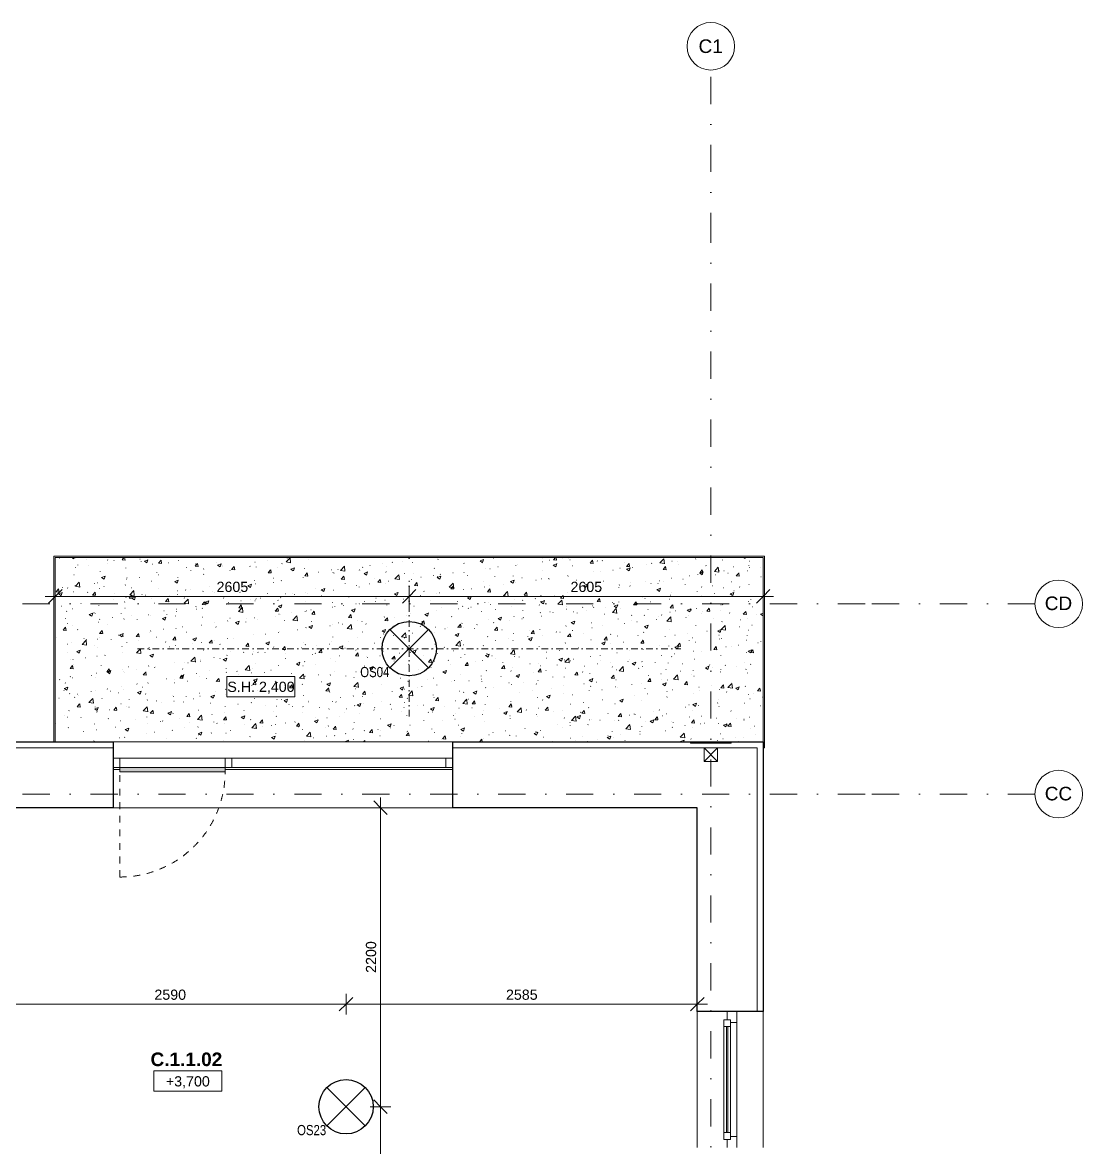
# Model space of a CAD drawing. Header units: millimetres. Extents: x -48113 to -1543, y -7799 to 11925.
# Drawn here: x -28401 to -20600, y 3648 to 11925 of the extents above; entities that cross this region are included whole.
import ezdxf

# ---------------------------------------------------------------- set-up
doc = ezdxf.new("R2010")
doc.units = ezdxf.units.MM
for name, pattern in [('ABMV_DashDot_2_2mm-S0_6mm', [110, 50, -30, 0, -30]), ('HA_Dash_2mm-S1mm', [100, 50, -50]), ('HA_DashDot_10mm-S3mm', [500, 200, -150, 0, -150])]:
    doc.linetypes.add(name, pattern=pattern)
for name, color, linetype, lineweight in [('-UNDERLAY_A-GENM-____-OTLN', 9, 'Continuous', 9), ('-UNDERLAY_A-GLAZ-CWMG-OTLN', 9, 'Continuous', 5), ('A-____-____-DIMS', 9, 'Continuous', 5), ('A-____-____-DIMS-50', 9, 'Continuous', 5), ('A-AREA-____-IDEN', 9, 'Continuous', 9), ('A-CLNG-____-OTLN', 9, 'Continuous', 9), ('A-CLNG-____-PATT', 9, 'Continuous', 9), ('A-DETL-____-OTLN', 9, 'Continuous', 25), ('A-DOOR-____-OTLN', 9, 'Continuous', 9), ('A-FLOR-____-OTLN', 9, 'Continuous', 9), ('A-GLAZ-____-MCUT', 9, 'Continuous', 5), ('A-GLAZ-____-OTLN', 9, 'Continuous', 5), ('A-GLAZ-CURT-MCUT', 9, 'Continuous', 5), ('A-GLAZ-CURT-OTLN', 9, 'Continuous', 5), ('A-GLAZ-CWMG-MCUT', 9, 'Continuous', 5), ('A-GLAZ-CWMG-OTLN', 9, 'Continuous', 5), ('A-WALL-____-MCUT', 9, 'Continuous', 25), ('A-WALL-____-OTLN', 9, 'Continuous', 9), ('E-LITE-EQPM-IDEN', 9, 'Continuous', 9), ('E-LITE-EQPM-OTLN', 9, 'Continuous', 9), ('G-____-____-DIMS', 9, 'Continuous', 5), ('I-WALL-____-OTLN', 9, 'Continuous', 9), ('M-HVAC-DUCT-OTLN', 9, 'Continuous', 9), ('S-GRID-____-IDEN', 9, 'Continuous', 9), ('S-GRID-____-OTLN', 9, 'Continuous', 5)]:
    doc.layers.add(name, color=color, linetype=linetype, lineweight=lineweight)
doc.styles.add('Arial', font='arial.ttf', dxfattribs={"height": 100})
doc.styles.add('Arial_1', font='arial.ttf', dxfattribs={"height": 75})
doc.styles.add('Arial_2', font='arial.ttf', dxfattribs={"width": 0.8, "height": 75})
doc.styles.add('Arial_B', font='arialbd.ttf', dxfattribs={"height": 100})
doc.dimstyles.new('Inner_Dimensions', dxfattribs={"dimscale": 304.8, "dimtxt": 76.519455, "dimasz": 0.328084, "dimexe": 0.246063, "dimexo": 0.0625, "dimgap": 0.032808, "dimtad": 1, "dimdec": 0, "dimzin": 0, "dimdsep": 46, "dimtxsty": 'Arial_1', "dimblk1": 'OBLIQUE', "dimblk2": 'OBLIQUE', "dimsah": 1, "dimcen": 0.09, "dimdle": 0.246063, "dimazin": 0, "dimtfac": 1, "dimtdec": 4, "dimtix": 1, "dimtmove": 0, "dimatfit": 3, "dimfxl": 0.246063, "dimfxlon": 1, "dimtvp": 1, "dimtolj": 1, "dimtzin": 0, "dimlwd": 9, "dimlwe": 9, "dimarcsym": 2})

# ---------------------------------------------------------------- blocks, each defined once
blk = doc.blocks.new('Obdélníková příčel - 50x70mm EXT-1501123-DPS_1NP-C')
at = {"layer": '-UNDERLAY_A-GLAZ-CWMG-OTLN'}
for p, q in [((-39524.9, 6443.2), (-39524.9, 6513.2)), ((-39524.9, 6513.2), (-37949.9, 6513.2)), ((-37949.9, 6513.2), (-37949.9, 6443.2)), ((-39524.9, 6443.2), (-37949.9, 6443.2))]:
    blk.add_line(p, q, dxfattribs=at)
blk = doc.blocks.new('Obdélníková příčel - 50x70mm EXT-1501125-DPS_1NP-C')
at = {"layer": '-UNDERLAY_A-GLAZ-CWMG-OTLN'}
for p, q in [((-40349.9, 6443.2), (-40349.9, 6513.2)), ((-40349.9, 6513.2), (-39574.9, 6513.2)), ((-39574.9, 6513.2), (-39574.9, 6443.2)), ((-40349.9, 6443.2), (-39574.9, 6443.2))]:
    blk.add_line(p, q, dxfattribs=at)
blk = doc.blocks.new('TB_revizni dvirka 300x300 - TB_revizni dvirka 300x300-1843562-DPS_1NP-C')
at = {"layer": '-UNDERLAY_A-GENM-____-OTLN'}
for p, q in [((150, 10), (-150, 10)), ((-150, 10), (-150, 0)), ((-150, 0), (150, 0)), ((150, 0), (150, 10))]:
    blk.add_line(p, q, dxfattribs=at)
blk = doc.blocks.new('HA_WD_SinglePanel - 1000x1500-1662820-DPS_1NP-C')
at = {"layer": 'A-GLAZ-____-MCUT'}
for p, q in [((-500, 70), (-420, 70)), ((-440, 0), (-500, 0)), ((-440, -25), (-440, 25)), ((-440, 25), (-390, 25)), ((-420, 70), (-420, 25)), ((-390, 25), (-390, -25)), ((390, 5), (-390, 5)), ((390, -25), (390, 25)), ((390, 25), (440, 25)), ((420, 25), (420, 70)), ((420, 70), (500, 70)), ((440, 25), (440, -25)), ((500, 0), (440, 0)), ((-390, -25), (-440, -25)), ((390, -5), (-390, -5)), ((440, -25), (390, -25))]:
    blk.add_line(p, q, dxfattribs=at)
at = {"layer": 'A-GLAZ-____-OTLN'}
for p, q in [((-440, 25), (-440, -25)), ((-440, 25), (440, 25)), ((-420, 70), (420, 70)), ((390, 25), (-390, 25)), ((440, 25), (440, -25)), ((440, -25), (-440, -25)), ((390, -25), (-390, -25))]:
    blk.add_line(p, q, dxfattribs=at)
blk = doc.blocks.new('Systémový panel - Sklo-1501127-DPS_1NP-C')
at = {"layer": 'A-GLAZ-CURT-MCUT'}
for p, q in [((-787.5, -70), (-787.5, 0)), ((-787.5, 0), (787.5, 0)), ((787.5, 0), (787.5, -70)), ((787.5, -70), (-787.5, -70))]:
    blk.add_line(p, q, dxfattribs=at)
blk = doc.blocks.new('Obdélníková příčel - 50x70mm EXT-1501122-DPS_1NP-C')
at = {"layer": 'A-GLAZ-CWMG-OTLN'}
blk.add_line((-39574.9, 6513.2), (-40349.9, 6513.2), dxfattribs=at)
blk = doc.blocks.new('Obdélníková příčel - 50x70mm EXT-1501128-DPS_1NP-C')
at = {"layer": 'A-GLAZ-CWMG-MCUT'}
for p, q in [((0, 70), (-50, 70)), ((-50, 70), (-50, 0)), ((-50, 0), (0, 0)), ((0, 0), (0, 70))]:
    blk.add_line(p, q, dxfattribs=at)
blk = doc.blocks.new('Obdélníková příčel - 50x70mm EXT-1501129-DPS_1NP-C')
at = {"layer": 'A-GLAZ-CWMG-MCUT'}
for p, q in [((-50, 70), (0, 70)), ((-50, 0), (-50, 70)), ((0, 0), (-50, 0)), ((0, 70), (0, 0))]:
    blk.add_line(p, q, dxfattribs=at)
blk = doc.blocks.new('ABMV_CW_Single_Swing_Generic - Ex_Glass_SKLOPNE-1536050-DPS_1NP-C')
at = {"layer": 'A-DOOR-____-OTLN'}
blk.add_hatch(color=256, dxfattribs=at).paths.add_polyline_path([(-387.5, 30), (-387.5, 0), (387.5, 0), (387.5, 30), (211.5, 30)])
at = {"layer": 'A-DOOR-____-OTLN', "linetype": 'HA_Dash_2mm-S1mm', "lineweight": 5}
for p in [(387.5, 805), (-387.5, 30)]:
    blk.add_line(p, (387.5, 30), dxfattribs=at)
at = {"layer": 'A-DOOR-____-OTLN'}
for p, q in [((387.5, 30), (-387.5, 30)), ((-387.5, 15), (-387.5, 30)), ((-387.5, 0), (-387.5, 15)), ((387.5, 0), (-387.5, 0)), ((387.5, 15), (387.5, 30)), ((387.5, 0), (387.5, 15))]:
    blk.add_line(p, q, dxfattribs=at)
at = {"layer": 'A-DOOR-____-OTLN', "linetype": 'HA_Dash_2mm-S1mm', "lineweight": 5}
blk.add_arc((387.5, 30), 775, 90, 180, dxfattribs=at)
blk = doc.blocks.new('Obdélníková příčel - 50x70mm EXT-1501126-DPS_1NP-C')
at = {"layer": 'A-GLAZ-CWMG-MCUT'}
for p, q in [((25, 70), (-25, 70)), ((-25, 70), (-25, 0)), ((-25, 0), (25, 0)), ((25, 0), (25, 70))]:
    blk.add_line(p, q, dxfattribs=at)
blk = doc.blocks.new('HA_LF_GenericSymbol - OS23_pokoje-1614891-DPS_1NP-C')
at = {"layer": 'E-LITE-EQPM-OTLN', "color": 11, "lineweight": 25}
for p, q in [((141.4, 141.4), (-141.4, -141.4)), ((-141.4, 141.4), (141.4, -141.4))]:
    blk.add_line(p, q, dxfattribs=at)
blk.add_circle((0, 0), 200, dxfattribs=at)
blk = doc.blocks.new('HA_LF_GenericSymbol - OS04_venkovni-1935413-DPS_1NP-C')
at = {"layer": 'E-LITE-EQPM-OTLN', "color": 11, "lineweight": 25}
for p, q in [((141.4, 141.4), (-141.4, -141.4)), ((-141.4, 141.4), (141.4, -141.4))]:
    blk.add_line(p, q, dxfattribs=at)
blk.add_circle((0, 0), 200, dxfattribs=at)
blk = doc.blocks.new('Grid - Radius 3_5mm-353793-DPS_1NP-C')
at = {"layer": 'S-GRID-____-IDEN'}
blk.add_circle((0, 0), 3.5, dxfattribs=at)
blk = doc.blocks.new('DIMBLOCK13-DPS_1NP-C')
at = {"layer": 'A-____-____-DIMS-50', "lineweight": 9, "transparency": 16777216}
for p, q in [((-28609.9, 4777.6), (-28609.9, 4627.6)), ((-28609.9, 4702.6), (-28609.9, 4777.6)), ((-28609.9, 4702.6), (-28559.9, 4752.6)), ((-26019.9, 4627.6), (-26019.9, 4777.6)), ((-26019.9, 4702.6), (-25969.9, 4752.6)), ((-28609.9, 4702.6), (-28659.9, 4652.6)), ((-28609.9, 4702.6), (-26019.9, 4702.6)), ((-26019.9, 4702.6), (-26069.9, 4652.6)), ((-26019.9, 4702.6), (-26019.9, 4627.6))]:
    blk.add_line(p, q, dxfattribs=at)
at = {"layer": 'A-____-____-DIMS-50', "color": 0, "lineweight": 9, "transparency": 16777216, "insert": (-27430.3, 4810), "char_height": 75, "width": 276.883, "attachment_point": 1, "line_spacing_factor": 0.941778, "style": 'Arial_1'}
blk.add_mtext('2590', dxfattribs=at)
blk = doc.blocks.new('_Oblique')
at = {"color": 0, "linetype": 'ByBlock', "lineweight": -2}
blk.add_line((-0.5, -0.5), (0.5, 0.5), dxfattribs=at)
blk = doc.blocks.new('DIMBLOCK14-DPS_1NP-C')
at = {"layer": 'A-____-____-DIMS-50', "lineweight": 9, "transparency": 16777216}
for p, q in [((-26019.9, 4627.6), (-26019.9, 4777.6)), ((-26019.9, 4702.6), (-25969.9, 4752.6)), ((-23434.9, 4777.6), (-23434.9, 4627.6)), ((-23434.9, 4702.6), (-23434.9, 4777.6)), ((-23434.9, 4702.6), (-23384.9, 4752.6)), ((-26019.9, 4702.6), (-26069.9, 4652.6)), ((-26019.9, 4702.6), (-23359.9, 4702.6)), ((-26019.9, 4702.6), (-26019.9, 4627.6)), ((-23434.9, 4702.6), (-23484.9, 4652.6))]:
    blk.add_line(p, q, dxfattribs=at)
at = {"layer": 'A-____-____-DIMS-50', "color": 0, "lineweight": 9, "transparency": 16777216, "insert": (-24842.8, 4810), "char_height": 75, "width": 276.883, "attachment_point": 1, "line_spacing_factor": 0.941778, "style": 'Arial_1'}
blk.add_mtext('2585', dxfattribs=at)
blk = doc.blocks.new('DIMBLOCK34-DPS_1NP-C')
at = {"layer": 'A-____-____-DIMS-50', "lineweight": 9, "transparency": 16777216}
for p, q in [((-25766.4, 6223.2), (-25766.4, 3948.2)), ((-25691.4, 6148.2), (-25841.4, 6148.2)), ((-25766.4, 6148.2), (-25816.4, 6198.2)), ((-25766.4, 6148.2), (-25716.4, 6098.2)), ((-25766.4, 6148.2), (-25691.4, 6148.2)), ((-25766.4, 3948.2), (-25816.4, 3998.2)), ((-25841.4, 3948.2), (-25691.4, 3948.2)), ((-25766.4, 3948.2), (-25841.4, 3948.2)), ((-25766.4, 3948.2), (-25716.4, 3898.2))]:
    blk.add_line(p, q, dxfattribs=at)
at = {"layer": 'A-____-____-DIMS-50', "color": 0, "lineweight": 9, "transparency": 16777216, "insert": (-25873.8, 4932.8), "char_height": 75, "width": 276.883, "attachment_point": 1, "rotation": 90, "line_spacing_factor": 0.941778, "style": 'Arial_1'}
blk.add_mtext('2200', dxfattribs=at)
blk = doc.blocks.new('DIMBLOCK35-DPS_1NP-C')
at = {"layer": 'A-____-____-DIMS-50', "lineweight": 9, "transparency": 16777216}
for p, q in [((-25766.4, 3948.2), (-25816.4, 3998.2)), ((-25841.4, 3948.2), (-25691.4, 3948.2)), ((-25766.4, 3948.2), (-25841.4, 3948.2)), ((-25766.4, 3948.2), (-25766.4, 1743.2)), ((-25766.4, 3948.2), (-25716.4, 3898.2)), ((-25691.4, 1743.2), (-25841.4, 1743.2)), ((-25766.4, 1743.2), (-25816.4, 1793.2)), ((-25766.4, 1743.2), (-25716.4, 1693.2)), ((-25766.4, 1743.2), (-25691.4, 1743.2))]:
    blk.add_line(p, q, dxfattribs=at)
at = {"layer": 'A-____-____-DIMS-50', "color": 0, "lineweight": 9, "transparency": 16777216, "insert": (-25873.8, 2730.3), "char_height": 75, "width": 276.883, "attachment_point": 1, "rotation": 90, "line_spacing_factor": 0.941778, "style": 'Arial_1'}
blk.add_mtext('2205', dxfattribs=at)
blk = doc.blocks.new('DIMBLOCK123-DPS_1NP-C')
at = {"layer": 'A-____-____-DIMS-50', "lineweight": 9, "transparency": 16777216}
for p, q in [((-28234.8, 7703.3), (-25555.2, 7703.3)), ((-28159.8, 7703.3), (-28209.8, 7653.3)), ((-28159.8, 7778.3), (-28159.8, 7628.3)), ((-28159.8, 7703.3), (-28159.8, 7778.3)), ((-28159.8, 7703.3), (-28109.8, 7753.3)), ((-25555.2, 7703.3), (-25605.2, 7653.3)), ((-25555.2, 7778.3), (-25555.2, 7628.3)), ((-25555.2, 7703.3), (-25555.2, 7778.3)), ((-25555.2, 7703.3), (-25505.2, 7753.3))]:
    blk.add_line(p, q, dxfattribs=at)
at = {"layer": 'A-____-____-DIMS-50', "color": 0, "lineweight": 9, "transparency": 16777216, "insert": (-26972.9, 7810.6), "char_height": 75, "width": 276.883, "attachment_point": 1, "line_spacing_factor": 0.941778, "style": 'Arial_1'}
blk.add_mtext('2605', dxfattribs=at)
blk = doc.blocks.new('DIMBLOCK124-DPS_1NP-C')
at = {"layer": 'A-____-____-DIMS-50', "lineweight": 9, "transparency": 16777216}
for p, q in [((-25555.2, 7703.3), (-25605.2, 7653.3)), ((-25555.2, 7778.3), (-25555.2, 7628.3)), ((-25555.2, 7703.3), (-25555.2, 7778.3)), ((-25555.2, 7703.3), (-25505.2, 7753.3)), ((-25555.2, 7703.3), (-22874.9, 7703.3)), ((-22949.9, 7703.3), (-22999.9, 7653.3)), ((-22949.9, 7778.3), (-22949.9, 7628.3)), ((-22949.9, 7703.3), (-22949.9, 7778.3)), ((-22949.9, 7703.3), (-22899.9, 7753.3))]:
    blk.add_line(p, q, dxfattribs=at)
at = {"layer": 'A-____-____-DIMS-50', "color": 0, "lineweight": 9, "transparency": 16777216, "insert": (-24367.9, 7810.6), "char_height": 75, "width": 276.883, "attachment_point": 1, "line_spacing_factor": 0.941778, "style": 'Arial_1'}
blk.add_mtext('2605', dxfattribs=at)
blk = doc.blocks.new('Spot Elevations - Generic-448778-DPS_1NP-C')
at = {"layer": 'G-____-____-DIMS', "lineweight": 9}
for p, q in [((-5, 0), (-5, 3)), ((-5, 3), (5, 3)), ((5, 3), (5, 0)), ((5, 0), (-5, 0))]:
    blk.add_line(p, q, dxfattribs=at)

msp = doc.modelspace()

# ---------------------------------------------------------------- hatches: boundary and pattern name
at = {"layer": 'A-CLNG-____-PATT', "lineweight": 5}
h = msp.add_hatch(dxfattribs=at)
h.set_pattern_fill('FP_3', color=256, style=0, pattern_type=2)
h.set_pattern_definition([(50, (0, 0), (268.9728, -23.5317), [28.125, -309.375]), (355, (0, 0), (-52.0318, 282.0722), [22.5, -247.5]), (100.451, (22.41, -1.96), (216.9426, 258.5382), [23.903, -262.928]), (46.184, (0, 75), (400.215, -62.0716), [42.187, -464.062]), (96.636, (33.35, 69.83), (350.496, 365.297), [35.854, -394.392]), (351.184, (0, 75), (350.4995, 365.2935), [33.75, -371.25]), (21, (37.5, 56.25), (223.8405, -150.9819), [28.125, -309.375]), (326, (37.5, 56.25), (91.2433, 271.9314), [22.5, -247.5]), (71.451, (56.15, 43.67), (315.084, 120.9468), [23.903, -262.928]), (37.5, (0, 0), (4.56065, 124.8351), [1.676, -242.824, 1.676, -249.574, -248.438]), (37.5, (0, 0), (4.56065, 124.8351), [-495.75, 1.676, -246.761]), (7.5, (0, 0), (98.6515, 147.90495), [1.676, -141.574, 1.676, -237.199, -94.688]), (7.5, (0, 0), (98.6515, 147.90495), [-382.125, 1.676, -93.011]), (327.5, (-83.62, 0), (200.18384, -8.45835), [1.676, -92.074, 1.676, -290.824, -388.125]), (327.5, (-83.62, 0), (200.18384, -8.45835), [-386.25, 1.676, -386.449]), (317.5, (-121.12, 0), (218.6952, 37.539), [1.676, -120.199, 1.676, -192.574, -275.625]), (317.5, (-121.12, 0), (218.6952, 37.539), [-316.125, 1.676, -273.949])])
h.paths.add_polyline_path([(-22949.9, 6633.2), (-22949.9, 7988.2), (-28159.8, 7988.2), (-28159.8, 6633.2), (-22994.9, 6633.2)])

# ---------------------------------------------------------------- linework, layer by layer
at = {"layer": 'A-CLNG-____-OTLN'}
for p, q in [((-28159.8, 6633.2), (-28159.8, 7988.2)), ((-28159.8, 7988.2), (-22949.9, 7988.2)), ((-22949.9, 7988.2), (-22949.9, 6633.2))]:
    msp.add_line(p, q, dxfattribs=at)
at = {"layer": 'A-DETL-____-OTLN', "linetype": 'ABMV_DashDot_2_2mm-S0_6mm', "lineweight": 5}
for p, q in [((-25555.2, 6818.2), (-25555.2, 7818.2)), ((-27555.2, 7318.2), (-23555.2, 7318.2))]:
    msp.add_line(p, q, dxfattribs=at)
at = {"layer": 'A-FLOR-____-OTLN'}
for p, q in [((-27734.9, 6428.2), (-27684.9, 6428.2)), ((-26909.9, 6428.2), (-25234.9, 6428.2)), ((-27734.9, 6148.2), (-25234.9, 6148.2))]:
    msp.add_line(p, q, dxfattribs=at)
at = {"layer": 'A-WALL-____-MCUT'}
for p, q in [((-29809.9, 6633.2), (-27734.9, 6633.2)), ((-27734.9, 6633.2), (-27734.9, 6148.2)), ((-25234.9, 6148.2), (-25234.9, 6633.2)), ((-25234.9, 6633.2), (-22949.9, 6633.2)), ((-22949.9, 6633.2), (-22949.9, 4648.2)), ((-27734.9, 6148.2), (-28609.9, 6148.2)), ((-23434.9, 6148.2), (-25234.9, 6148.2)), ((-23434.9, 4648.2), (-23434.9, 6148.2)), ((-22949.9, 4648.2), (-23434.9, 4648.2))]:
    msp.add_line(p, q, dxfattribs=at)
at = {"layer": 'A-WALL-____-OTLN'}
for p, q in [((-25234.9, 6633.2), (-27734.9, 6633.2)), ((-27734.9, 6588.2), (-29809.9, 6588.2)), ((-25234.9, 6588.2), (-22994.9, 6588.2)), ((-22994.9, 6588.2), (-22994.9, 4648.2)), ((-23434.9, 4648.2), (-23434.9, 3648.2)), ((-22949.9, 3648.2), (-22949.9, 4648.2))]:
    msp.add_line(p, q, dxfattribs=at)
at = {"layer": 'I-WALL-____-OTLN'}
for p, q in [((-28169.8, 7998.2), (-28169.8, 6633.2)), ((-22939.9, 7998.2), (-28169.8, 7998.2)), ((-22939.9, 6588.2), (-22939.9, 7998.2)), ((-22939.9, 6588.2), (-22949.9, 6588.2))]:
    msp.add_line(p, q, dxfattribs=at)
at = {"layer": 'M-HVAC-DUCT-OTLN', "lineweight": 5}
for p, q in [((-23284.9, 6488.5), (-23384.9, 6588.5)), ((-23284.9, 6588.5), (-23384.9, 6488.5)), ((-23284.9, 6588.5), (-23384.9, 6588.5)), ((-23384.9, 6588.5), (-23384.9, 6488.5)), ((-23284.9, 6488.5), (-23284.9, 6588.5)), ((-23384.9, 6488.5), (-23284.9, 6488.5))]:
    msp.add_line(p, q, dxfattribs=at)
at = {"layer": 'S-GRID-____-OTLN', "linetype": 'HA_DashDot_10mm-S3mm', "lineweight": 9}
for p, q in [((-23334.9, 10325.3), (-23334.9, 11575.3)), ((-23334.9, -6198.9), (-23334.9, 10325.3)), ((-22199.7, 7648.2), (-46512.7, 7648.2)), ((-20949.7, 7648.2), (-22199.7, 7648.2)), ((-22199.7, 6248.2), (-46512.7, 6248.2)), ((-20949.7, 6248.2), (-22199.7, 6248.2))]:
    msp.add_line(p, q, dxfattribs=at)

# ---------------------------------------------------------------- block references
at = {"layer": '-UNDERLAY_A-GENM-____-OTLN', "rotation": 180}
msp.add_blockref('TB_revizni dvirka 300x300 - TB_revizni dvirka 300x300-1843562-DPS_1NP-C', (-23334.9, 6633.2), dxfattribs=at)
at = {"layer": '-UNDERLAY_A-GLAZ-CWMG-OTLN'}
for name in ['Obdélníková příčel - 50x70mm EXT-1501125-DPS_1NP-C', 'Obdélníková příčel - 50x70mm EXT-1501123-DPS_1NP-C']:
    msp.add_blockref(name, (12665, 0), dxfattribs=at)
at = {"layer": 'A-DOOR-____-OTLN', "rotation": 180}
msp.add_blockref('ABMV_CW_Single_Swing_Generic - Ex_Glass_SKLOPNE-1536050-DPS_1NP-C', (-27297.4, 6443.2), dxfattribs=at)
at = {"layer": 'A-GLAZ-____-OTLN', "rotation": 269.9999999999999}
msp.add_blockref('HA_WD_SinglePanel - 1000x1500-1662820-DPS_1NP-C', (-23214.9, 4148.2), dxfattribs=at)
at = {"layer": 'A-GLAZ-CURT-OTLN', "rotation": 180}
msp.add_blockref('Systémový panel - Sklo-1501127-DPS_1NP-C', (-26072.4, 6443.2), dxfattribs=at)
at = {"layer": 'A-GLAZ-CWMG-OTLN', "extrusion": (0, 0, -1)}
for name, p in [('Obdélníková příčel - 50x70mm EXT-1501128-DPS_1NP-C', (27734.9, 6443.2)), ('Obdélníková příčel - 50x70mm EXT-1501126-DPS_1NP-C', (26884.9, 6443.2))]:
    msp.add_blockref(name, p, dxfattribs=at)
at = {"layer": 'A-GLAZ-CWMG-OTLN'}
for name, p in [('Obdélníková příčel - 50x70mm EXT-1501122-DPS_1NP-C', (12665, 0)), ('Obdélníková příčel - 50x70mm EXT-1501129-DPS_1NP-C', (-25234.9, 6443.2))]:
    msp.add_blockref(name, p, dxfattribs=at)
at = {"layer": 'E-LITE-EQPM-OTLN', "color": 11, "lineweight": 25}
for name, p in [('HA_LF_GenericSymbol - OS04_venkovni-1935413-DPS_1NP-C', (-25555.2, 7318.2)), ('HA_LF_GenericSymbol - OS23_pokoje-1614891-DPS_1NP-C', (-26019.9, 3948.2))]:
    msp.add_blockref(name, p, dxfattribs=at)
at = {"layer": 'G-____-____-DIMS', "lineweight": 9, "xscale": 49.99999999999998, "yscale": 49.99999999999998, "zscale": 49.99999999999998}
for p in [(-26646.8, 6964.4), (-27184.9, 4061.6)]:
    msp.add_blockref('Spot Elevations - Generic-448778-DPS_1NP-C', p, dxfattribs=at)
at = {"layer": 'S-GRID-____-IDEN', "xscale": 49.99999999999998, "yscale": 49.99999999999998, "zscale": 49.99999999999998}
msp.add_blockref('Grid - Radius 3_5mm-353793-DPS_1NP-C', (-23334.9, 11750.3), dxfattribs=at)
at = {"layer": 'S-GRID-____-IDEN', "xscale": 49.99999999999998, "yscale": 49.99999999999998, "zscale": 49.99999999999998, "rotation": 90}
for p in [(-20774.7, 7648.2), (-20774.7, 6248.2)]:
    msp.add_blockref('Grid - Radius 3_5mm-353793-DPS_1NP-C', p, dxfattribs=at)

# ---------------------------------------------------------------- texts
at = {"layer": 'A-AREA-____-IDEN', "lineweight": 5, "insert": (-27459, 4347), "char_height": 100, "width": 653.375, "attachment_point": 1, "style": 'Arial_B'}
msp.add_mtext('C.1.1.02', dxfattribs=at)
at = {"layer": 'E-LITE-EQPM-IDEN', "lineweight": 5, "char_height": 75, "width": 262.953, "attachment_point": 1, "style": 'Arial_2'}
for s, insert in [('OS04', (-25915.7, 7183.9)), ('OS23', (-26380.3, 3813.9))]:
    msp.add_mtext(s, dxfattribs=dict(at, insert=insert))
at = {"layer": 'G-____-____-DIMS', "lineweight": 9, "insert": (-26893.6, 7075.3), "char_height": 75, "width": 592.246, "attachment_point": 1, "line_spacing_factor": 0.941778, "style": 'Arial_1'}
msp.add_mtext('S.H. 2,400', dxfattribs=at)
at = {"layer": 'S-GRID-____-IDEN', "lineweight": 5, "char_height": 100, "attachment_point": 1, "style": 'Arial'}
for s, insert, width in [('C1', (-23425.8, 11801), 220.464), ('CD', (-20877.6, 7702.1), 248.523), ('CC', (-20877.6, 6302.1), 248.523)]:
    msp.add_mtext(s, dxfattribs=dict(at, insert=insert, width=width))

# ---------------------------------------------------------------- dimensions: what is measured, and where the dimension line sits
at = {"layer": 'A-____-____-DIMS', "lineweight": 9}
for base, p1, p2, override, picture, middle in [((-25555.2, 7703.3), (-28159.8, 7778.3), (-25555.2, 7778.3), {"dimpost": '<>', "dimfxl": 2604.595922}, 'DIMBLOCK123-DPS_1NP-C', (-26857.5, 7751.5)), ((-22949.9, 7703.3), (-25555.2, 7778.3), (-22949.9, 7778.3), {"dimpost": '<>', "dimfxl": 2605.340965}, 'DIMBLOCK124-DPS_1NP-C', (-24252.6, 7751.5)), ((-26019.9, 4702.6), (-28609.9, 4777.6), (-26019.9, 4627.6), {"dimpost": '<>', "dimfxl": 2594.339993}, 'DIMBLOCK13-DPS_1NP-C', (-27314.9, 4750.9)), ((-23434.9, 4702.6), (-26019.9, 4627.6), (-23434.9, 4777.6), {"dimpost": '<>', "dimfxl": 2589.348374}, 'DIMBLOCK14-DPS_1NP-C', (-24727.4, 4750.9))]:
    dim = msp.add_linear_dim(base=base, p1=p1, p2=p2, dimstyle='Inner_Dimensions', override=override, dxfattribs=at)
    dim.commit()
    dim.dimension.update_dxf_attribs({"geometry": picture, "text_midpoint": middle})
for base, p1, p2, override, picture, middle in [((-25766.4, 3948.2), (-25691.4, 6148.2), (-25841.4, 3948.2), {"dimpost": '<>', "dimfxl": 2205.107707}, 'DIMBLOCK34-DPS_1NP-C', (-25814.7, 5048.2)), ((-25766.4, 1743.2), (-25841.4, 3948.2), (-25691.4, 1743.2), {"dimpost": '<>', "dimfxl": 2210.096152}, 'DIMBLOCK35-DPS_1NP-C', (-25814.7, 2845.7))]:
    dim = msp.add_linear_dim(base=base, p1=p1, p2=p2, angle=90, dimstyle='Inner_Dimensions', override=override, dxfattribs=at)
    dim.commit()
    dim.dimension.update_dxf_attribs({"geometry": picture, "text_midpoint": middle})

# ---------------------------------------------------------------- next in the draw order: texts
at = {"layer": 'G-____-____-DIMS', "lineweight": 9, "insert": (-27346, 4172.5), "char_height": 75, "width": 386.567, "attachment_point": 1, "line_spacing_factor": 0.941778, "style": 'Arial_1', "bg_fill": 3, "box_fill_scale": 1.25, "bg_fill_color": 256, "bg_fill_true_color": 13158600, "bg_fill_transparency": 0}
msp.add_mtext('+3,700', dxfattribs=at)

doc.saveas('drawing.dxf')
